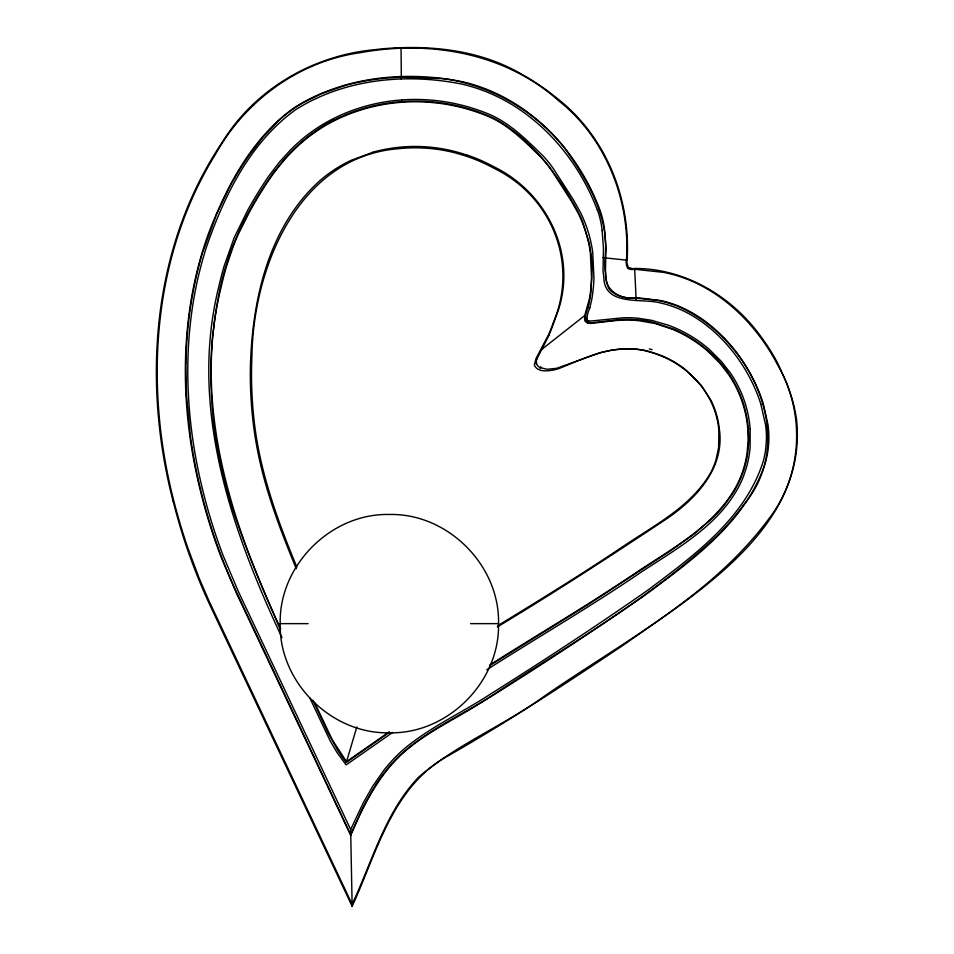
<?xml version="1.0" encoding="UTF-8"?>
<svg xmlns="http://www.w3.org/2000/svg" width="954" height="954" viewBox="0 0 954 954"><rect width="100%" height="100%" fill="white"/><g stroke="black" fill="none" stroke-linecap="round" stroke-linejoin="round"><path stroke-width="1.43" d="M185.863 363.522L186.435 394.884L190.418 436.515A538.247 538.247 0 0 0 201.127 491.727C209.94 527.395 222.306 562.192 238.035 595.403L350.75 834.822M626.313 262.195C630.988 202.844 606.863 138.545 558.507 100.635C505.286 52.971 429.67 40.008 360.958 52.577C299.449 60.996 245.619 100.182 215.628 154.035C149.504 260.728 143.696 395.242 177.289 513.848A598.897 598.897 0 0 0 187.962 548.323L199.171 578.279L208.723 600.328L352.109 904.32C372.334 861.426 385.07 811.973 418.985 776.818C456.739 744.382 503.986 725.505 544.162 696.313C622.223 642.125 711.159 596.655 768.912 518.737C802.874 474.853 805.45 412.51 777.593 364.833A202.403 202.403 0 0 0 766.575 346.087C747.936 318.099 722.154 294.202 691.078 280.786A135.945 135.945 0 0 0 663.435 272.355L634.696 269.278L636.032 297.529L661.015 300.617A107.17 107.17 0 0 1 684.757 308.881C699.711 316.108 713.043 326.423 724.515 338.384M280.19 623.642C278.842 565.305 331.014 513.121 389.363 514.48C447.7 513.121 499.884 565.305 498.537 623.642C499.884 681.991 447.7 734.163 389.363 732.815C331.014 734.163 278.842 681.991 280.19 623.642L308.106 623.642M213.04 333.614L214.28 322.524A364.786 364.786 0 0 1 217.858 299.926C225.776 252.762 246.943 208.795 275.074 170.42M602.129 230.415L603.465 248.314L603.023 270.376A57.371 57.371 0 0 0 603.298 273.273L603.715 276.565M724.527 338.36A169.55 169.55 0 0 1 754.972 382.685A161.023 161.023 0 0 1 763.212 403.494L768.018 424.804A93.54 93.54 0 0 1 768.697 443.646L768.053 449.918A96.581 96.581 0 0 1 765.525 462.177C746.195 522.53 690.887 561.131 642.28 597.085C588.701 633.921 534.455 669.803 479.087 703.897C454.235 719.531 427.249 732.123 404.878 751.442A149.027 149.015 -48.5 0 0 385.547 772.024C370.653 791.152 360.218 813.225 350.762 835.418L236.103 592.434L220.923 556.599A558.758 558.758 68.9 0 1 200.018 489.163C179.471 405.593 178.994 315.595 208.306 234.004C226.539 186.614 251.773 138.08 294.035 107.838C343.523 76.368 406.285 70.262 463 81.853C527.3 96.986 576.621 148.669 599.613 209.117A90.165 90.165 0 0 1 604.597 230.129L605.933 248.267L605.48 270.209A54.986 54.962 88.6 0 0 605.742 272.975C603.858 289.873 620.494 300.522 636.032 297.529M536.41 361.208L536.363 361.59A5.497 5.438 -24.2 0 0 536.327 362.627M589.465 298.709L585.971 311.219A29.55 29.157 -88.4 0 0 585.172 314.069L584.933 315.547M590.323 323.358L588.654 323.203A7.668 7.632 -43.9 0 1 587.521 322.905L586.817 322.571A3.756 3.625 51.8 0 1 585.72 321.665L585.279 321.093A5.128 5.104 13.5 0 1 584.623 319.196L584.599 318.278L586.925 318.338A12.569 12.569 0 0 1 587.33 315.893L587.521 314.832A27.344 27.344 0 0 1 588.26 311.97A26.736 26.736 0 0 1 588.737 310.706L589.333 309.203A26.163 26.163 0 0 0 589.799 307.939L591.826 299.115A159.664 159.664 0 0 0 593.96 278.067L592.732 252.405A130.376 130.376 0 0 0 580.306 212.122L573.485 199.935L553.463 168.822A105.62 105.62 0 0 0 542.254 155.097C525.559 138.938 508.565 121.659 486.468 113.168A194.723 194.723 0 0 0 452.911 103.187A191.456 191.456 0 0 0 401.67 99.943M356.832 726.936L346.35 762.353L389.459 732.29M555.979 316.668C579.209 258.391 548.824 193.507 494.065 166.867A170.301 170.301 0 0 0 466.172 154.727M587.521 322.905L588.213 320.699A1.848 1.848 0 0 1 587.199 320.031A3.959 3.959 0 0 1 586.96 318.35M203.119 251.224L216.522 214.364L229.21 187.831A316.442 316.442 0 0 1 249.411 154.87L262.767 137.436L277.972 121.277M536.875 359.276L537.078 358.692A22.789 22.443 -48.8 0 1 537.293 358.06M537.317 358.06L548.955 335.426M173.163 501.112A577.766 577.766 0 0 0 211.323 608.056L352.157 906.3C377.152 851.946 392.619 785.452 449.358 755.139C508.852 721.105 566.104 683.374 623.069 645.298C698.698 591.623 808.276 526.513 796.459 418.77A160.856 160.856 0 0 0 790.496 393.799L787.026 383.83L778.285 364.38A200.817 200.817 0 0 0 761.197 336.989C732.267 296.527 684.996 268.312 634.649 268.468A13.738 13.738 0 0 1 632.669 268.706L628.304 267.442L626.873 262.767A15.025 15.025 0 0 1 627.076 260.203C631.059 198.253 605.432 135.051 555.431 97.022A228.066 228.066 0 0 0 521.707 74.245C485.24 52.84 442.692 46.329 401.026 47.7A277.709 277.709 0 0 0 374.827 49.68C312.769 55.344 254.408 89.426 221.877 142.897C151.853 247.038 142.122 381.874 173.079 501.136M352.157 906.3L350.738 834.225L362.329 808.801A298.936 298.936 0 0 1 366.431 800.835L373.372 788.708A176.776 176.776 0 0 1 391.891 763.403M350.738 834.178L350.655 829.515L363.247 802.851L372.704 786.263L383.639 770.546A151.96 151.96 0 0 1 403.292 749.629C429.515 727.342 461.247 713.163 489.903 694.44C543.088 660.955 595.737 626.575 647.265 590.574C693.2 556.122 744.967 518.785 763.176 461.533A94.279 94.279 0 0 0 765.645 449.584L766.408 440.426A91.691 91.691 0 0 0 765.609 425.126L760.875 404.234M540.131 368.172L540.846 366.694M391.963 763.462L395.326 759.813A138.473 138.473 0 0 1 400.668 754.519C429.145 728.689 465.242 713.723 496.879 692.389C571.565 643.103 650.378 598.265 715.965 536.768A290.767 290.767 0 0 0 732.183 519.441L739.922 509.877A199.243 199.243 0 0 0 744.215 504.07C799.5 437.659 749.558 338.014 679.188 306.89M542.206 349.069L584.969 315.38M389.125 731.945L346.552 761.674L332.374 739.982L314.748 702.824M392.702 732.422L346.099 764.893L337.012 752.444L330.287 741.115L309.835 697.958M489.915 664.902C538.962 633.742 589.226 604.514 637.272 571.792C673.834 547.513 715.643 525.225 736.953 484.978A98.035 98.035 0 0 0 741.496 474.746L742.761 471.216A103.211 103.211 0 0 0 747.065 452.995L748.103 440.951L747.781 428.847M486.743 669.803C538.056 637.045 590.776 606.494 641.1 572.185C677.304 548.383 718.171 525.809 739.1 486.075A100.301 100.301 0 0 0 743.75 475.605L746.183 468.331A106.598 106.598 0 0 0 750.13 447.187L750.166 428.656M489.521 665.725L588.022 604.586L669.732 551.305L693.987 534.097L712.03 518.487A155.108 155.108 0 0 0 724.766 504.583L732.302 494.089A102.972 102.972 0 0 0 743.214 471.67C756.725 432.138 744.633 386.06 714.916 357.034A130.591 130.591 0 0 0 673.13 328.892L651.51 321.951A114.158 114.158 0 0 0 621.531 319.542L591.563 322.798L587.771 322.273L585.517 319.936L585.673 314.832L589.023 303.718L590.812 293.51L592.207 268.909L591.385 256.304L589.298 243.377L582.62 221.686A134.991 134.991 0 0 0 574.463 205.17C556.265 173.127 533.548 143.267 502.186 123.042A92.001 92.001 0 0 0 493.397 118.081C443.312 94.935 382.53 95.257 333.28 120.526M497.905 625.609C540.417 599.577 582.954 573.521 624.298 545.64C655.159 524.843 690.589 506.729 710.17 473.661A70.179 70.179 0 0 0 715.929 460.102L718.612 447.498L718.875 430.326A84.226 84.226 0 0 0 714.248 409.421C708.655 393.847 698.197 380.3 685.306 370.045A102.185 102.185 0 0 0 665.832 357.893L655.458 353.636L644.94 350.702A82.032 82.032 0 0 0 630.511 348.914C604.979 347.697 581.785 359.384 558.746 368.638A47.795 47.795 0 0 1 552.163 370.271C546.356 371.106 538.318 371.917 534.8 366.086A4.376 4.376 0 0 1 534.383 364.619L536.065 358.418L548.741 334.353A204.383 204.383 0 0 0 553.702 321.593C578.362 262.708 551.698 196.083 493.79 168.19A169.216 169.216 0 0 0 467.162 156.456L457.908 153.606M497.272 626.957C553.439 593.185 608.378 557.47 662.982 521.266C693.868 501.303 725.171 469.38 719.376 429.3A83.63 83.63 0 0 0 710.837 400.12L701.214 385.273L686.26 370.271A100.802 100.802 0 0 0 662.064 355.818L648.72 351.299A83.785 83.785 0 0 0 626.468 348.723L612.862 349.939L600.626 352.563L556.659 368.304L547.31 369.27L540.346 367.731A8.55 8.526 60.5 0 1 537.317 365.263A6.058 5.974 50.3 0 1 536.565 363.808M585.279 321.093L587.223 320.007M536.16 363.939L536.649 363.784A4.412 4.281 46.7 0 1 536.398 362.627M372.775 152.306L351.215 160.296A134.693 134.693 0 0 0 319.411 181.081C268.658 226.969 252.488 299.103 250.437 364.965A405.188 405.188 0 0 0 254.599 433.259A370.152 370.152 0 0 0 257.127 448.273C264.95 489.915 280.178 529.661 296.277 568.715M344.072 85.812L321.725 93.587L304.183 102.15A136.1 136.1 0 0 0 277.936 121.253M401.67 99.955C364.905 102.579 328.617 116.269 300.629 140.488A174.737 174.737 0 0 0 290.755 149.635L279.093 162.478L268.611 176.335A401.229 401.229 0 0 0 254.444 198.515A436.562 436.562 0 0 0 247.873 209.94L234.267 237.51L224.19 265.856A348.043 348.043 0 0 0 218.74 286.892C188.785 407.68 231.178 529.124 281.99 637.666M760.887 404.222A158.555 158.555 0 0 0 752.789 383.723A167.582 167.582 0 0 0 727.008 344.656C714.796 330.943 700.284 319.101 683.708 311.052A104.737 104.737 0 0 0 660.502 302.978C642.245 297.815 604.18 306.902 603.775 277.03M597.311 209.975C574.642 150.231 525.928 99.168 462.416 84.214C406.344 72.778 344.322 78.777 295.394 109.853C249.924 142.778 223.856 196.202 206.147 248.028C181.487 325.708 183.12 409.934 202.355 488.603M591.456 323.346L614.042 320.747A132.475 132.403 7.5 0 1 626.039 320.043A116.579 116.495 5.3 0 1 637.999 320.592M470.62 623.642L498.537 623.642M401.324 77.191L442.692 78.633A146.487 146.487 0 0 1 450.717 79.766C495.043 87.673 535.957 112.548 564.255 147.453C586.937 179.614 609.737 216.773 605.063 257.878A44.683 44.683 0 0 0 604.8 263.244L605.015 269.171A62.165 62.165 0 0 0 605.194 271.628L606.72 282.658L608.533 287.774A13.559 13.559 0 0 0 611.252 291.316L616.296 294.631A37.123 37.123 0 0 0 634.684 298.065L656.161 300.152A109.209 109.209 0 0 1 679.212 306.83M605.456 257.914L626.504 260.144M637.999 320.532L655.446 323.573L672.272 329.202M604.061 257.747L603.011 257.616M588.213 320.699L589.81 320.961A14.429 14.429 0 0 0 590.359 320.973A25.4 25.4 0 0 0 592.672 320.866L622.962 317.801A119.417 119.417 0 0 1 638.214 318.254L651.618 320.317L668.945 325.421A132.523 132.523 0 0 1 709.418 349.522L721.606 361.673L730.681 373.384A114.85 114.85 0 0 1 750.13 428.656M649.34 348.89L652.107 349.713M587.497 307.176L589.799 307.939M628.149 268.384L626.993 266.762A7.894 7.882 -66.5 0 1 626.456 264.962L626.361 264.067A14.966 14.942 -83.4 0 1 626.265 262.183M350.655 829.515L238.309 591.408L223.2 555.741A556.361 556.361 0 0 1 202.367 488.591M312.9 700.26L328.319 733.34L337.68 750.166A143.243 143.243 0 0 0 346.35 762.353M280.679 628.793C231.273 523.162 192.136 404.639 221.054 287.404A345.121 345.121 0 0 1 226.456 266.524L233.253 246.335A236.032 236.032 0 0 1 238.19 234.445L249.948 211.084A425.878 425.83 -59.9 0 1 263.328 188.57C276.338 167.677 292.52 148.502 312.554 134.025A158.769 158.769 0 0 1 327.329 124.473C350.07 111.558 375.793 104.165 401.837 102.257A188.88 188.88 0 0 1 452.458 105.465M280.464 629.783C261.599 585.696 242.209 541.633 228.543 495.579A429.574 429.574 0 0 1 212.79 333.59M296.849 567.07C276.433 517.962 258.188 467.102 253.406 413.762A405.486 405.486 0 0 1 251.939 355.914C253.239 267.323 298.662 156.027 399.309 148.633A159.091 159.091 0 0 1 457.908 153.606M352.062 902.424L352.109 904.344M636.079 299.174L636.091 299.961M401.336 78.335L401.348 79.122M401.038 48.511L401.324 76.702M344.06 85.753A237.904 237.904 0 0 1 401.324 77.298M185.994 363.522A409.338 409.338 0 0 1 202.94 251.176M275.265 170.551A172.614 172.614 0 0 1 333.101 120.192M536.255 361.184A11.448 11.293 -43.1 0 1 536.732 359.229M555.872 316.633A203.381 203.202 -66.8 0 1 548.836 335.367M372.764 152.235A158.686 158.686 0 0 1 466.124 154.858M452.458 105.453A192.231 192.231 0 0 1 485.598 115.327C507.385 123.734 524.056 140.858 540.548 156.742A102.996 102.984 24.8 0 1 551.472 170.182L571.446 201.187L578.16 213.183A127.86 127.86 0 0 1 590.359 252.738L591.575 277.984A156.587 156.587 0 0 1 589.489 298.709M584.79 318.278A12.903 12.474 -67.1 0 1 585.172 315.607M591.456 323.418A18.853 18.412 -9.5 0 1 590.323 323.418M672.272 329.213A130.459 130.459 0 0 1 707.88 351.287L719.841 363.224L728.725 374.707A112.417 112.417 0 0 1 747.769 428.847M597.383 209.952A87.947 87.947 0 0 1 602.141 230.415M634.684 269.255A12.664 12.664 0 0 1 630.821 269.457M630.832 269.398A6.642 6.63 7.8 0 1 628.96 268.909A3.911 3.899 0 0 1 628.137 268.396"/></g></svg>
